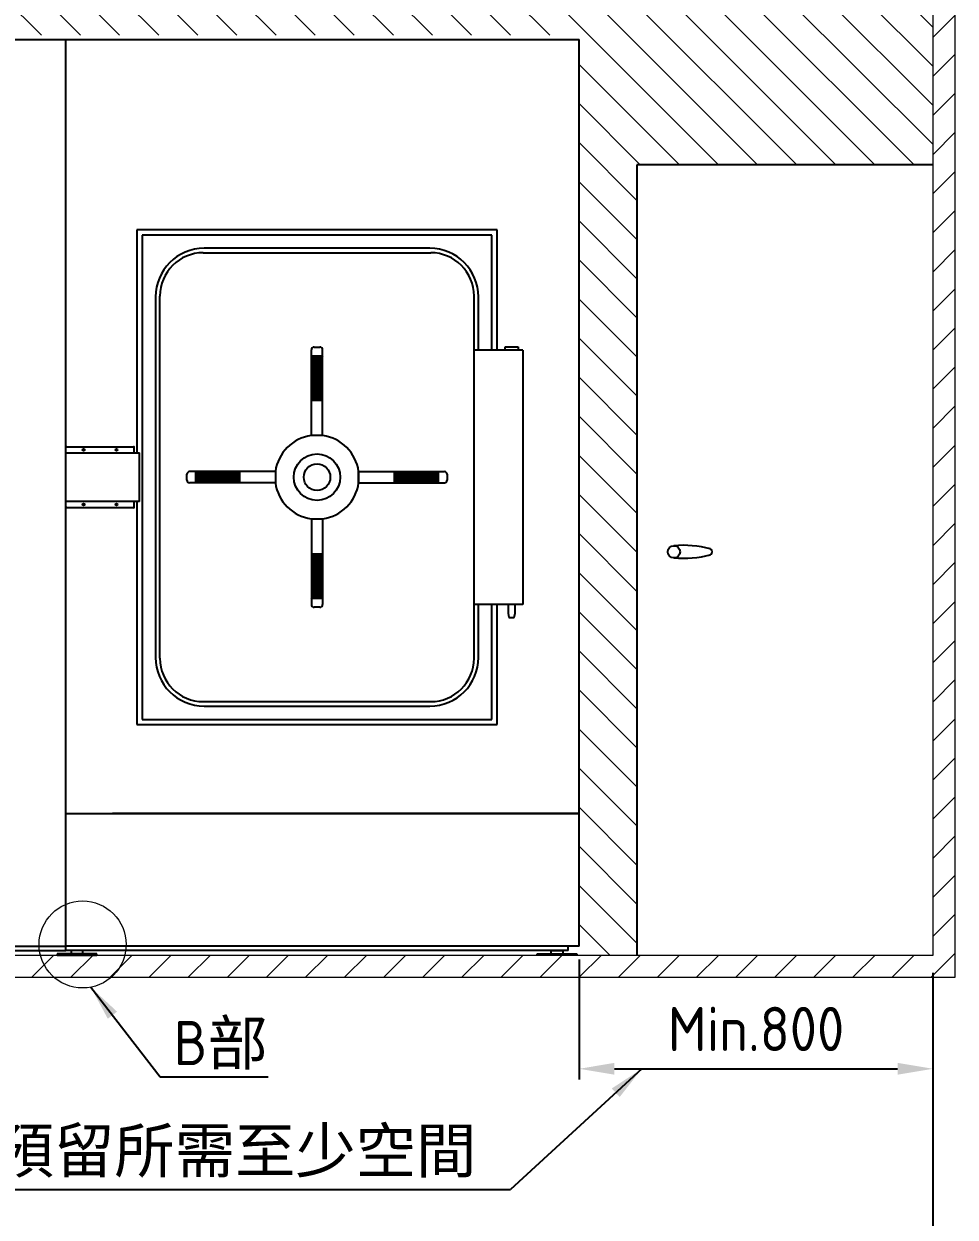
# Model space of a CAD drawing. Header units: millimetres. Extents: x -71403 to 149972, y -2963 to 10300.
# Drawn here: x 6500 to 8605, y 2190 to 4888 of the extents above; entities that cross this region are included whole.
import ezdxf

# ---------------------------------------------------------------- set-up
doc = ezdxf.new("R2010")
doc.units = ezdxf.units.MM
doc.header["$MEASUREMENT"] = 0
doc.linetypes.add('HIDDEN', pattern=[9.525, 6.35, -3.175])
doc.layers.get('0').update_dxf_attribs({"lineweight": 25})
for name, color, linetype, lineweight in [('D', 3, 'Continuous', 13), ('H', 2, 'HIDDEN', 15), ('S', 4, 'Continuous', 15)]:
    doc.layers.add(name, color=color, linetype=linetype, lineweight=lineweight)
doc.styles.get("Standard").update_dxf_attribs({"font": 'KAIU.TTF'})
doc.styles.add('STU25', font='isocp2.shx')
doc.dimstyles.new('STU25', dxfattribs={"dimscale": 40, "dimtxt": 2.5, "dimasz": 2, "dimexe": 0.6, "dimexo": 1, "dimgap": 1, "dimtad": 1, "dimdsep": 46, "dimtxsty": 'STU25', "dimcen": 2, "dimazin": 2, "dimtfac": 1, "dimtmove": 0, "dimatfit": 3, "dimfxl": 0, "dimtolj": 1, "dimtzin": 0, "dimarcsym": 0})
doc.dimstyles.new('STU25$7', dxfattribs={"dimscale": 40, "dimtxt": 2.5, "dimasz": 2, "dimexe": 1.25, "dimexo": 0.625, "dimgap": 1, "dimtad": 0, "dimdec": 4, "dimdsep": 46, "dimtxsty": 'STU25', "dimcen": 2.5, "dimazin": 2, "dimtfac": 1, "dimtdec": 4, "dimtmove": 0, "dimatfit": 3, "dimfxl": 0, "dimtolj": 1, "dimtzin": 0, "dimarcsym": 0})

# ---------------------------------------------------------------- blocks, each defined once
blk = doc.blocks.new('*D16')
at = {"layer": 'D', "color": 0, "lineweight": -2}
for p, q in [((7754.9, 2772.6), (7754.9, 2501.5)), ((8554.9, 2742.6), (8554.9, 2501.5)), ((7834.9, 2525.5), (8474.9, 2525.5))]:
    blk.add_line(p, q, dxfattribs=at)
at = {"layer": 'D', "color": 0}
for points in [[(7834.9, 2538.9), (7834.9, 2512.2), (7754.9, 2525.5)], [(8474.9, 2538.9), (8474.9, 2512.2), (8554.9, 2525.5)]]:
    blk.add_solid(points, dxfattribs=at)
at = {"layer": 'Defpoints', "color": 0}
for p in [(7754.9, 2812.6), (8554.9, 2782.6), (8554.9, 2525.5)]:
    blk.add_point(p, dxfattribs=at)
at = {"layer": 'D', "color": 0, "insert": (8154.9, 2615.5), "char_height": 100, "attachment_point": 5, "style": 'STU25'}
blk.add_mtext('\\A1;{\\Fisocp2.shx;Min.800}', dxfattribs=at)
blk = doc.blocks.new('*D17')
at = {"layer": 'D', "color": 0, "lineweight": -2}
for p, q in [((5214.9, 2742.6), (5214.9, 1967)), ((8554.9, 2742.6), (8554.9, 1967)), ((5294.9, 1991), (8474.9, 1991))]:
    blk.add_line(p, q, dxfattribs=at)
at = {"layer": 'D', "color": 0}
for points in [[(5294.9, 2004.3), (5294.9, 1977.7), (5214.9, 1991)], [(8474.9, 2004.3), (8474.9, 1977.7), (8554.9, 1991)]]:
    blk.add_solid(points, dxfattribs=at)
at = {"layer": 'Defpoints', "color": 0}
for p in [(5214.9, 2782.6), (8554.9, 2782.6), (8554.9, 1991)]:
    blk.add_point(p, dxfattribs=at)
at = {"layer": 'D', "color": 0, "insert": (6884.9, 2094), "char_height": 100, "attachment_point": 5, "style": 'STU25'}
blk.add_mtext('\\A1;3340({\\f標楷體|b0|i0|c136|p65;滅菌區})', dxfattribs=at)

msp = doc.modelspace()

# ---------------------------------------------------------------- hatches: boundary and pattern name
at = {"layer": 'D'}
h = msp.add_hatch(dxfattribs=at)
h.set_pattern_fill('ANSI31', color=256, scale=500, angle=90, style=0)
h.paths.add_polyline_path([(5214.928, 6042.636), (8554.928, 6042.636), (8554.928, 4569.571), (7885.712, 4569.571), (7885.712, 2782.636), (7754.928, 2782.636), (7754.928, 2812.636), (7754.928, 3112.636), (7754.928, 4862.636), (6594.928, 4862.636), (6014.928, 4862.636), (6014.928, 2812.636), (6014.928, 2782.636), (5884.143, 2782.636), (5884.143, 4569.571), (5214.928, 4569.571)])
at = {"layer": 'H', "ltscale": 5}
h = msp.add_hatch(dxfattribs=at)
h.set_pattern_fill('ANSI31', color=256, scale=500, style=0)
h.set_pattern_definition([(45, (144031.82, 12525.45), (-44.194174, 44.194174), [])])
h.paths.add_polyline_path([(8554.928, 2782.636), (8554.928, 6042.636), (8604.928, 6042.636), (8604.928, 2732.636), (5164.928, 2732.636), (5164.928, 6042.636), (5214.928, 6042.636), (5214.928, 2782.636)])

# ---------------------------------------------------------------- linework, layer by layer
for p, q in [((6014.928, 4852.636), (6594.928, 4852.636)), ((6594.928, 4852.636), (7754.928, 4852.636)), ((6594.928, 2802.636), (6594.928, 4852.636)), ((6594.928, 3102.636), (6594.928, 4852.636)), ((7754.928, 3102.636), (7754.928, 4852.636)), ((6594.928, 2792.636), (6594.928, 4827.636)), ((6594.928, 2792.636), (6594.928, 4827.636)), ((7885.712, 4569.571), (7885.712, 2782.636)), ((8554.928, 4569.571), (7885.712, 4569.571)), ((7569.428, 4422.636), (6755.428, 4422.636)), ((6755.428, 4422.636), (6755.428, 3918.136)), ((7569.428, 4150.618), (7569.428, 4422.636)), ((7417.428, 4380.636), (6907.428, 4380.636)), ((6905.428, 4370.636), (7419.428, 4370.636)), ((6797.428, 4270.636), (6797.428, 3455.636)), ((6807.428, 3453.636), (6807.428, 4272.636)), ((7517.428, 3453.636), (7517.428, 4272.636)), ((7527.428, 4150.618), (7527.428, 4270.636)), ((7155.728, 4157.242), (7169.128, 4157.242)), ((7587.43, 4157.118), (7587.93, 4157.618)), ((7587.43, 4151.118), (7587.43, 4157.118)), ((7587.93, 4157.618), (7616.93, 4157.618)), ((7616.93, 4157.618), (7617.43, 4157.118)), ((7617.43, 4157.118), (7617.43, 4151.118)), ((7149.728, 3957.242), (7149.728, 4151.242)), ((7149.728, 4133.429), (7153.541, 4137.242)), ((7149.728, 4135.429), (7151.541, 4137.242)), ((7149.728, 4125.429), (7161.541, 4137.242)), ((7149.728, 4123.429), (7163.541, 4137.242)), ((7149.728, 4121.429), (7165.541, 4137.242)), ((7149.728, 4131.429), (7155.541, 4137.242)), ((7149.728, 4129.429), (7157.541, 4137.242)), ((7149.728, 4127.429), (7159.541, 4137.242)), ((7149.728, 4137.242), (7175.128, 4137.242)), ((7149.728, 4119.429), (7167.541, 4137.242)), ((7149.728, 4117.429), (7169.541, 4137.242)), ((7149.728, 4115.429), (7171.541, 4137.242)), ((7149.728, 4113.429), (7173.541, 4137.242)), ((7149.728, 4111.429), (7175.128, 4136.829)), ((7149.728, 4135.665), (7175.128, 4110.265)), ((7149.728, 4109.429), (7175.128, 4134.829)), ((7149.728, 4133.665), (7175.128, 4108.265)), ((7149.728, 4107.429), (7175.128, 4132.829)), ((7149.728, 4131.665), (7175.128, 4106.265)), ((7149.728, 4105.429), (7175.128, 4130.829)), ((7149.728, 4129.665), (7175.128, 4104.265)), ((7149.728, 4103.429), (7175.128, 4128.829)), ((7150.15, 4137.242), (7175.128, 4112.265)), ((7152.15, 4137.242), (7175.128, 4114.265)), ((7154.15, 4137.242), (7175.128, 4116.265)), ((7156.15, 4137.242), (7175.128, 4118.265)), ((7158.15, 4137.242), (7175.128, 4120.265)), ((7160.15, 4137.242), (7175.128, 4122.265)), ((7162.15, 4137.242), (7175.128, 4124.265)), ((7164.15, 4137.242), (7175.128, 4126.265)), ((7166.15, 4137.242), (7175.128, 4128.265)), ((7168.15, 4137.242), (7175.128, 4130.265)), ((7170.15, 4137.242), (7175.128, 4132.265)), ((7172.15, 4137.242), (7175.128, 4134.265)), ((7174.15, 4137.242), (7175.128, 4136.265)), ((7175.128, 3957.242), (7175.128, 4151.242)), ((7627.43, 4150.618), (7517.428, 4150.618)), ((7627.43, 4150.618), (7627.43, 3575.618)), ((7149.728, 4127.665), (7175.128, 4102.265)), ((7149.728, 4101.429), (7175.128, 4126.829)), ((7149.728, 4125.665), (7175.128, 4100.265)), ((7149.728, 4099.429), (7175.128, 4124.829)), ((7149.728, 4123.665), (7175.128, 4098.265)), ((7149.728, 4097.429), (7175.128, 4122.829)), ((7149.728, 4121.665), (7175.128, 4096.265)), ((7149.728, 4095.429), (7175.128, 4120.829)), ((7149.728, 4119.665), (7175.128, 4094.265)), ((7149.728, 4093.429), (7175.128, 4118.829)), ((7149.728, 4117.665), (7175.128, 4092.265)), ((7149.728, 4091.429), (7175.128, 4116.829)), ((7149.728, 4115.665), (7175.128, 4090.265)), ((7149.728, 4089.429), (7175.128, 4114.829)), ((7149.728, 4113.665), (7175.128, 4088.265)), ((7149.728, 4087.429), (7175.128, 4112.829)), ((7149.728, 4111.665), (7175.128, 4086.265)), ((7149.728, 4085.429), (7175.128, 4110.829)), ((7149.728, 4109.665), (7175.128, 4084.265)), ((7149.728, 4083.429), (7175.128, 4108.829)), ((7149.728, 4107.665), (7175.128, 4082.265)), ((7149.728, 4081.429), (7175.128, 4106.829)), ((7149.728, 4105.665), (7175.128, 4080.265)), ((7149.728, 4079.429), (7175.128, 4104.829)), ((7149.728, 4103.665), (7175.128, 4078.265)), ((7149.728, 4077.429), (7175.128, 4102.829)), ((7149.728, 4101.665), (7175.128, 4076.265)), ((7149.728, 4075.429), (7175.128, 4100.829)), ((7149.728, 4099.665), (7175.128, 4074.265)), ((7149.728, 4073.429), (7175.128, 4098.829)), ((7149.728, 4097.665), (7175.128, 4072.265)), ((7149.728, 4071.429), (7175.128, 4096.829)), ((7149.728, 4095.665), (7175.128, 4070.265)), ((7149.728, 4069.429), (7175.128, 4094.829)), ((7149.728, 4093.665), (7175.128, 4068.265)), ((7149.728, 4067.429), (7175.128, 4092.829)), ((7149.728, 4091.665), (7175.128, 4066.265)), ((7149.728, 4065.429), (7175.128, 4090.829)), ((7149.728, 4089.665), (7175.128, 4064.265)), ((7149.728, 4063.429), (7175.128, 4088.829)), ((7149.728, 4087.665), (7175.128, 4062.265)), ((7149.728, 4061.429), (7175.128, 4086.829)), ((7149.728, 4085.665), (7175.128, 4060.265)), ((7149.728, 4059.429), (7175.128, 4084.829)), ((7149.728, 4083.665), (7175.128, 4058.265)), ((7149.728, 4057.429), (7175.128, 4082.829)), ((7149.728, 4081.665), (7175.128, 4056.265)), ((7149.728, 4055.429), (7175.128, 4080.829)), ((7149.728, 4079.665), (7175.128, 4054.265)), ((7149.728, 4053.429), (7175.128, 4078.829)), ((7149.728, 4077.665), (7175.128, 4052.265)), ((7149.728, 4051.429), (7175.128, 4076.829)), ((7149.728, 4075.665), (7175.128, 4050.265)), ((7149.728, 4049.429), (7175.128, 4074.829)), ((7149.728, 4073.665), (7175.128, 4048.265)), ((7149.728, 4047.429), (7175.128, 4072.829)), ((7149.728, 4071.665), (7175.128, 4046.265)), ((7149.728, 4045.429), (7175.128, 4070.829)), ((7149.728, 4069.665), (7175.128, 4044.265)), ((7149.728, 4043.429), (7175.128, 4068.829)), ((7149.728, 4067.665), (7175.128, 4042.265)), ((7149.728, 4041.429), (7175.128, 4066.829)), ((7149.728, 4065.665), (7175.128, 4040.265)), ((7149.728, 4039.429), (7175.128, 4064.829)), ((7149.728, 4063.665), (7175.128, 4038.265)), ((7149.728, 4037.429), (7175.128, 4062.829)), ((7149.728, 4061.665), (7174.15, 4037.242)), ((7149.728, 4059.665), (7172.15, 4037.242)), ((7149.728, 4057.665), (7170.15, 4037.242)), ((7149.728, 4055.665), (7168.15, 4037.242)), ((7149.728, 4053.665), (7166.15, 4037.242)), ((7149.728, 4051.665), (7164.15, 4037.242)), ((7149.728, 4049.665), (7162.15, 4037.242)), ((7149.728, 4047.665), (7160.15, 4037.242)), ((7151.541, 4037.242), (7175.128, 4060.829)), ((7153.541, 4037.242), (7175.128, 4058.829)), ((7155.541, 4037.242), (7175.128, 4056.829)), ((7157.541, 4037.242), (7175.128, 4054.829)), ((7159.541, 4037.242), (7175.128, 4052.829)), ((7161.541, 4037.242), (7175.128, 4050.829)), ((7163.541, 4037.242), (7175.128, 4048.829)), ((7149.728, 4045.665), (7158.15, 4037.242)), ((7149.728, 4043.665), (7156.15, 4037.242)), ((7149.728, 4041.665), (7154.15, 4037.242)), ((7149.728, 4039.665), (7152.15, 4037.242)), ((7149.728, 4037.242), (7175.128, 4037.242)), ((7165.541, 4037.242), (7175.128, 4046.829)), ((7167.541, 4037.242), (7175.128, 4044.829)), ((7169.541, 4037.242), (7175.128, 4042.829)), ((7171.541, 4037.242), (7175.128, 4040.829)), ((7173.541, 4037.242), (7175.128, 4038.829)), ((7175.428, 3957.242), (7149.428, 3957.242)), ((6594.928, 3796.136), (6594.928, 3930.136)), ((6594.928, 3918.136), (6761.428, 3918.136)), ((6596.928, 3932.136), (6747.428, 3932.136)), ((6749.428, 3918.136), (6749.428, 3930.136)), ((6761.428, 3808.136), (6761.428, 3918.136)), ((6761.428, 3917.126), (6761.428, 3918.136)), ((6761.428, 3917.136), (6761.428, 3918.136)), ((6761.428, 3917.126), (6761.428, 3918.136)), ((6761.428, 3917.136), (6761.428, 3918.136)), ((6868.321, 3856.436), (6868.321, 3869.836)), ((7068.321, 3875.836), (6874.321, 3875.836)), ((6888.321, 3870.859), (6893.299, 3875.836)), ((6888.321, 3872.859), (6891.299, 3875.836)), ((6888.321, 3874.859), (6889.299, 3875.836)), ((6888.321, 3868.859), (6895.299, 3875.836)), ((6888.321, 3860.859), (6903.299, 3875.836)), ((6888.321, 3858.859), (6905.299, 3875.836)), ((6888.321, 3850.436), (6888.321, 3875.836)), ((6888.321, 3862.859), (6901.299, 3875.836)), ((6888.321, 3866.859), (6897.299, 3875.836)), ((6888.321, 3864.859), (6899.299, 3875.836)), ((6888.321, 3850.859), (6913.299, 3875.836)), ((6888.321, 3856.859), (6907.299, 3875.836)), ((6888.321, 3854.859), (6909.299, 3875.836)), ((6888.321, 3852.859), (6911.299, 3875.836)), ((6912.135, 3850.436), (6888.321, 3874.249)), ((6910.135, 3850.436), (6888.321, 3872.249)), ((6908.135, 3850.436), (6888.321, 3870.249)), ((6906.135, 3850.436), (6888.321, 3868.249)), ((6904.135, 3850.436), (6888.321, 3866.249)), ((6902.135, 3850.436), (6888.321, 3864.249)), ((6900.135, 3850.436), (6888.321, 3862.249)), ((6898.135, 3850.436), (6888.321, 3860.249)), ((6896.135, 3850.436), (6888.321, 3858.249)), ((6914.135, 3850.436), (6888.735, 3875.836)), ((6889.899, 3850.436), (6915.299, 3875.836)), ((6916.135, 3850.436), (6890.735, 3875.836)), ((6891.899, 3850.436), (6917.299, 3875.836)), ((6918.135, 3850.436), (6892.735, 3875.836)), ((6893.899, 3850.436), (6919.299, 3875.836)), ((6920.135, 3850.436), (6894.735, 3875.836)), ((6895.899, 3850.436), (6921.299, 3875.836)), ((6922.135, 3850.436), (6896.735, 3875.836)), ((6897.899, 3850.436), (6923.299, 3875.836)), ((6924.135, 3850.436), (6898.735, 3875.836)), ((6899.899, 3850.436), (6925.299, 3875.836)), ((6926.135, 3850.436), (6900.735, 3875.836)), ((6901.899, 3850.436), (6927.299, 3875.836)), ((6928.135, 3850.436), (6902.735, 3875.836)), ((6903.899, 3850.436), (6929.299, 3875.836)), ((6930.135, 3850.436), (6904.735, 3875.836)), ((6905.899, 3850.436), (6931.299, 3875.836)), ((6932.135, 3850.436), (6906.735, 3875.836)), ((6907.899, 3850.436), (6933.299, 3875.836)), ((6934.135, 3850.436), (6908.735, 3875.836)), ((6909.899, 3850.436), (6935.299, 3875.836)), ((6936.135, 3850.436), (6910.735, 3875.836)), ((6911.899, 3850.436), (6937.299, 3875.836)), ((6938.135, 3850.436), (6912.735, 3875.836)), ((6913.899, 3850.436), (6939.299, 3875.836)), ((6940.135, 3850.436), (6914.735, 3875.836)), ((6915.899, 3850.436), (6941.299, 3875.836)), ((6942.135, 3850.436), (6916.735, 3875.836)), ((6917.899, 3850.436), (6943.299, 3875.836)), ((6944.135, 3850.436), (6918.735, 3875.836)), ((6919.899, 3850.436), (6945.299, 3875.836)), ((6946.135, 3850.436), (6920.735, 3875.836)), ((6921.899, 3850.436), (6947.299, 3875.836)), ((6948.135, 3850.436), (6922.735, 3875.836)), ((6923.899, 3850.436), (6949.299, 3875.836)), ((6950.135, 3850.436), (6924.735, 3875.836)), ((6925.899, 3850.436), (6951.299, 3875.836)), ((6952.135, 3850.436), (6926.735, 3875.836)), ((6927.899, 3850.436), (6953.299, 3875.836)), ((6954.135, 3850.436), (6928.735, 3875.836)), ((6929.899, 3850.436), (6955.299, 3875.836)), ((6956.135, 3850.436), (6930.735, 3875.836)), ((6931.899, 3850.436), (6957.299, 3875.836)), ((6958.135, 3850.436), (6932.735, 3875.836)), ((6933.899, 3850.436), (6959.299, 3875.836)), ((6960.135, 3850.436), (6934.735, 3875.836)), ((6935.899, 3850.436), (6961.299, 3875.836)), ((6962.135, 3850.436), (6936.735, 3875.836)), ((6937.899, 3850.436), (6963.299, 3875.836)), ((6964.135, 3850.436), (6938.735, 3875.836)), ((6939.899, 3850.436), (6965.299, 3875.836)), ((6966.135, 3850.436), (6940.735, 3875.836)), ((6941.899, 3850.436), (6967.299, 3875.836)), ((6968.135, 3850.436), (6942.735, 3875.836)), ((6943.899, 3850.436), (6969.299, 3875.836)), ((6970.135, 3850.436), (6944.735, 3875.836)), ((6945.899, 3850.436), (6971.299, 3875.836)), ((6972.135, 3850.436), (6946.735, 3875.836)), ((6947.899, 3850.436), (6973.299, 3875.836)), ((6974.135, 3850.436), (6948.735, 3875.836)), ((6949.899, 3850.436), (6975.299, 3875.836)), ((6976.135, 3850.436), (6950.735, 3875.836)), ((6951.899, 3850.436), (6977.299, 3875.836)), ((6978.135, 3850.436), (6952.735, 3875.836)), ((6953.899, 3850.436), (6979.299, 3875.836)), ((6980.135, 3850.436), (6954.735, 3875.836)), ((6955.899, 3850.436), (6981.299, 3875.836)), ((6982.135, 3850.436), (6956.735, 3875.836)), ((6957.899, 3850.436), (6983.299, 3875.836)), ((6984.135, 3850.436), (6958.735, 3875.836)), ((6959.899, 3850.436), (6985.299, 3875.836)), ((6986.135, 3850.436), (6960.735, 3875.836)), ((6961.899, 3850.436), (6987.299, 3875.836)), ((6988.135, 3850.436), (6962.735, 3875.836)), ((6963.899, 3850.436), (6988.321, 3874.859)), ((6988.321, 3852.249), (6964.735, 3875.836)), ((6965.899, 3850.436), (6988.321, 3872.859)), ((6988.321, 3854.249), (6966.735, 3875.836)), ((6967.899, 3850.436), (6988.321, 3870.859)), ((6988.321, 3856.249), (6968.735, 3875.836)), ((6969.899, 3850.436), (6988.321, 3868.859)), ((6988.321, 3858.249), (6970.735, 3875.836)), ((6971.899, 3850.436), (6988.321, 3866.859)), ((6988.321, 3860.249), (6972.735, 3875.836)), ((6973.899, 3850.436), (6988.321, 3864.859)), ((6988.321, 3862.249), (6974.735, 3875.836)), ((6975.899, 3850.436), (6988.321, 3862.859)), ((6988.321, 3864.249), (6976.735, 3875.836)), ((6977.899, 3850.436), (6988.321, 3860.859)), ((6988.321, 3866.249), (6978.735, 3875.836)), ((6979.899, 3850.436), (6988.321, 3858.859)), ((6988.321, 3868.249), (6980.735, 3875.836)), ((6988.321, 3870.249), (6982.735, 3875.836)), ((6988.321, 3872.249), (6984.735, 3875.836)), ((6988.321, 3874.249), (6986.735, 3875.836)), ((6988.321, 3850.436), (6988.321, 3875.836)), ((7068.321, 3876.136), (7068.321, 3850.136)), ((7256.534, 3850.136), (7256.534, 3876.136)), ((7256.534, 3875.836), (7256.534, 3850.436)), ((7256.534, 3875.836), (7450.534, 3875.836)), ((7338.957, 3875.836), (7336.534, 3873.413)), ((7348.957, 3875.836), (7336.534, 3863.413)), ((7346.957, 3875.836), (7336.534, 3865.413)), ((7344.957, 3875.836), (7336.534, 3867.413)), ((7342.957, 3875.836), (7336.534, 3869.413)), ((7340.957, 3875.836), (7336.534, 3871.413)), ((7336.534, 3875.836), (7336.534, 3850.436)), ((7360.957, 3875.836), (7336.534, 3851.413)), ((7358.957, 3875.836), (7336.534, 3853.413)), ((7356.957, 3875.836), (7336.534, 3855.413)), ((7354.957, 3875.836), (7336.534, 3857.413)), ((7352.957, 3875.836), (7336.534, 3859.413)), ((7350.957, 3875.836), (7336.534, 3861.413)), ((7336.534, 3874.022), (7360.12, 3850.436)), ((7336.534, 3872.022), (7358.12, 3850.436)), ((7336.534, 3870.022), (7356.12, 3850.436)), ((7336.534, 3868.022), (7354.12, 3850.436)), ((7336.534, 3866.022), (7352.12, 3850.436)), ((7336.534, 3864.022), (7350.12, 3850.436)), ((7336.534, 3862.022), (7348.12, 3850.436)), ((7336.534, 3860.022), (7346.12, 3850.436)), ((7336.72, 3875.836), (7362.12, 3850.436)), ((7362.957, 3875.836), (7337.557, 3850.436)), ((7338.72, 3875.836), (7364.12, 3850.436)), ((7364.957, 3875.836), (7339.557, 3850.436)), ((7340.72, 3875.836), (7366.12, 3850.436)), ((7366.957, 3875.836), (7341.557, 3850.436)), ((7342.72, 3875.836), (7368.12, 3850.436)), ((7368.957, 3875.836), (7343.557, 3850.436)), ((7344.72, 3875.836), (7370.12, 3850.436)), ((7370.957, 3875.836), (7345.557, 3850.436)), ((7346.72, 3875.836), (7372.12, 3850.436)), ((7372.957, 3875.836), (7347.557, 3850.436)), ((7348.72, 3875.836), (7374.12, 3850.436)), ((7374.957, 3875.836), (7349.557, 3850.436)), ((7350.72, 3875.836), (7376.12, 3850.436)), ((7376.957, 3875.836), (7351.557, 3850.436)), ((7352.72, 3875.836), (7378.12, 3850.436)), ((7378.957, 3875.836), (7353.557, 3850.436)), ((7354.72, 3875.836), (7380.12, 3850.436)), ((7380.957, 3875.836), (7355.557, 3850.436)), ((7356.72, 3875.836), (7382.12, 3850.436)), ((7382.957, 3875.836), (7357.557, 3850.436)), ((7358.72, 3875.836), (7384.12, 3850.436)), ((7384.957, 3875.836), (7359.557, 3850.436)), ((7360.72, 3875.836), (7386.12, 3850.436)), ((7386.957, 3875.836), (7361.557, 3850.436)), ((7362.72, 3875.836), (7388.12, 3850.436)), ((7388.957, 3875.836), (7363.557, 3850.436)), ((7364.72, 3875.836), (7390.12, 3850.436)), ((7390.957, 3875.836), (7365.557, 3850.436)), ((7366.72, 3875.836), (7392.12, 3850.436)), ((7392.957, 3875.836), (7367.557, 3850.436)), ((7368.72, 3875.836), (7394.12, 3850.436)), ((7394.957, 3875.836), (7369.557, 3850.436)), ((7370.72, 3875.836), (7396.12, 3850.436)), ((7396.957, 3875.836), (7371.557, 3850.436)), ((7372.72, 3875.836), (7398.12, 3850.436)), ((7398.957, 3875.836), (7373.557, 3850.436)), ((7374.72, 3875.836), (7400.12, 3850.436)), ((7400.957, 3875.836), (7375.557, 3850.436)), ((7376.72, 3875.836), (7402.12, 3850.436)), ((7402.957, 3875.836), (7377.557, 3850.436)), ((7378.72, 3875.836), (7404.12, 3850.436)), ((7404.957, 3875.836), (7379.557, 3850.436)), ((7380.72, 3875.836), (7406.12, 3850.436)), ((7406.957, 3875.836), (7381.557, 3850.436)), ((7382.72, 3875.836), (7408.12, 3850.436)), ((7408.957, 3875.836), (7383.557, 3850.436)), ((7384.72, 3875.836), (7410.12, 3850.436)), ((7410.957, 3875.836), (7385.557, 3850.436)), ((7386.72, 3875.836), (7412.12, 3850.436)), ((7412.957, 3875.836), (7387.557, 3850.436)), ((7388.72, 3875.836), (7414.12, 3850.436)), ((7414.957, 3875.836), (7389.557, 3850.436)), ((7390.72, 3875.836), (7416.12, 3850.436)), ((7416.957, 3875.836), (7391.557, 3850.436)), ((7392.72, 3875.836), (7418.12, 3850.436)), ((7418.957, 3875.836), (7393.557, 3850.436)), ((7394.72, 3875.836), (7420.12, 3850.436)), ((7420.957, 3875.836), (7395.557, 3850.436)), ((7396.72, 3875.836), (7422.12, 3850.436)), ((7422.957, 3875.836), (7397.557, 3850.436)), ((7398.72, 3875.836), (7424.12, 3850.436)), ((7424.957, 3875.836), (7399.557, 3850.436)), ((7400.72, 3875.836), (7426.12, 3850.436)), ((7426.957, 3875.836), (7401.557, 3850.436)), ((7402.72, 3875.836), (7428.12, 3850.436)), ((7428.957, 3875.836), (7403.557, 3850.436)), ((7404.72, 3875.836), (7430.12, 3850.436)), ((7430.957, 3875.836), (7405.557, 3850.436)), ((7406.72, 3875.836), (7432.12, 3850.436)), ((7432.957, 3875.836), (7407.557, 3850.436)), ((7408.72, 3875.836), (7434.12, 3850.436)), ((7434.957, 3875.836), (7409.557, 3850.436)), ((7410.72, 3875.836), (7436.12, 3850.436)), ((7436.534, 3875.413), (7411.557, 3850.436)), ((7412.72, 3875.836), (7436.534, 3852.022)), ((7436.534, 3873.413), (7413.557, 3850.436)), ((7414.72, 3875.836), (7436.534, 3854.022)), ((7436.534, 3871.413), (7415.557, 3850.436)), ((7416.72, 3875.836), (7436.534, 3856.022)), ((7436.534, 3869.413), (7417.557, 3850.436)), ((7418.72, 3875.836), (7436.534, 3858.022)), ((7436.534, 3867.413), (7419.557, 3850.436)), ((7420.72, 3875.836), (7436.534, 3860.022)), ((7436.534, 3865.413), (7421.557, 3850.436)), ((7422.72, 3875.836), (7436.534, 3862.022)), ((7436.534, 3863.413), (7423.557, 3850.436)), ((7424.72, 3875.836), (7436.534, 3864.022)), ((7436.534, 3861.413), (7425.557, 3850.436)), ((7426.72, 3875.836), (7436.534, 3866.022)), ((7436.534, 3859.413), (7427.557, 3850.436)), ((7428.72, 3875.836), (7436.534, 3868.022)), ((7430.72, 3875.836), (7436.534, 3870.022)), ((7432.72, 3875.836), (7436.534, 3872.022)), ((7434.72, 3875.836), (7436.534, 3874.022)), ((7436.534, 3875.836), (7436.534, 3850.436)), ((7456.534, 3869.836), (7456.534, 3856.436)), ((7068.321, 3850.436), (6874.321, 3850.436)), ((6894.135, 3850.436), (6888.321, 3856.249)), ((6892.135, 3850.436), (6888.321, 3854.249)), ((6890.135, 3850.436), (6888.321, 3852.249)), ((6981.899, 3850.436), (6988.321, 3856.859)), ((6983.899, 3850.436), (6988.321, 3854.859)), ((6985.899, 3850.436), (6988.321, 3852.859)), ((7256.534, 3850.436), (7450.534, 3850.436)), ((7336.534, 3858.022), (7344.12, 3850.436)), ((7336.534, 3856.022), (7342.12, 3850.436)), ((7336.534, 3854.022), (7340.12, 3850.436)), ((7336.534, 3852.022), (7338.12, 3850.436)), ((7436.534, 3857.413), (7429.557, 3850.436)), ((7436.534, 3855.413), (7431.557, 3850.436)), ((7436.534, 3853.413), (7433.557, 3850.436)), ((7436.534, 3851.413), (7435.557, 3850.436)), ((6761.428, 3808.136), (6594.928, 3808.136)), ((6749.428, 3796.136), (6749.428, 3808.136)), ((6755.428, 3808.136), (6755.428, 3303.636)), ((6761.428, 3808.136), (6761.428, 3809.146)), ((6761.428, 3808.136), (6761.428, 3809.136)), ((6747.428, 3794.136), (6596.928, 3794.136)), ((7149.428, 3769.03), (7175.428, 3769.03)), ((7149.728, 3769.03), (7149.728, 3575.03)), ((7175.128, 3769.03), (7175.128, 3575.03)), ((7151.314, 3689.03), (7149.728, 3687.443)), ((7157.314, 3689.03), (7149.728, 3681.443)), ((7155.314, 3689.03), (7149.728, 3683.443)), ((7153.314, 3689.03), (7149.728, 3685.443)), ((7163.314, 3689.03), (7149.728, 3675.443)), ((7161.314, 3689.03), (7149.728, 3677.443)), ((7159.314, 3689.03), (7149.728, 3679.443)), ((7175.128, 3689.03), (7149.728, 3689.03)), ((7173.314, 3689.03), (7149.728, 3665.443)), ((7171.314, 3689.03), (7149.728, 3667.443)), ((7169.314, 3689.03), (7149.728, 3669.443)), ((7167.314, 3689.03), (7149.728, 3671.443)), ((7165.314, 3689.03), (7149.728, 3673.443)), ((7175.128, 3688.843), (7149.728, 3663.443)), ((7175.128, 3662.607), (7149.728, 3688.007)), ((7175.128, 3686.843), (7149.728, 3661.443)), ((7175.128, 3660.607), (7149.728, 3686.007)), ((7175.128, 3684.843), (7149.728, 3659.443)), ((7175.128, 3658.607), (7149.728, 3684.007)), ((7175.128, 3682.843), (7149.728, 3657.443)), ((7175.128, 3656.607), (7149.728, 3682.007)), ((7175.128, 3680.843), (7149.728, 3655.443)), ((7175.128, 3654.607), (7149.728, 3680.007)), ((7175.128, 3678.843), (7149.728, 3653.443)), ((7175.128, 3652.607), (7149.728, 3678.007)), ((7175.128, 3676.843), (7149.728, 3651.443)), ((7175.128, 3650.607), (7149.728, 3676.007)), ((7175.128, 3674.843), (7149.728, 3649.443)), ((7175.128, 3648.607), (7149.728, 3674.007)), ((7175.128, 3672.843), (7149.728, 3647.443)), ((7175.128, 3646.607), (7149.728, 3672.007)), ((7175.128, 3670.843), (7149.728, 3645.443)), ((7175.128, 3644.607), (7149.728, 3670.007)), ((7175.128, 3664.607), (7150.705, 3689.03)), ((7175.128, 3666.607), (7152.705, 3689.03)), ((7175.128, 3668.607), (7154.705, 3689.03)), ((7175.128, 3670.607), (7156.705, 3689.03)), ((7175.128, 3672.607), (7158.705, 3689.03)), ((7175.128, 3674.607), (7160.705, 3689.03)), ((7175.128, 3676.607), (7162.705, 3689.03)), ((7175.128, 3678.607), (7164.705, 3689.03)), ((7175.128, 3680.607), (7166.705, 3689.03)), ((7175.128, 3682.607), (7168.705, 3689.03)), ((7175.128, 3684.607), (7170.705, 3689.03)), ((7175.128, 3686.607), (7172.705, 3689.03)), ((7175.128, 3668.843), (7149.728, 3643.443)), ((7175.128, 3642.607), (7149.728, 3668.007)), ((7175.128, 3666.843), (7149.728, 3641.443)), ((7175.128, 3640.607), (7149.728, 3666.007)), ((7175.128, 3664.843), (7149.728, 3639.443)), ((7175.128, 3638.607), (7149.728, 3664.007)), ((7175.128, 3662.843), (7149.728, 3637.443)), ((7175.128, 3636.607), (7149.728, 3662.007)), ((7175.128, 3660.843), (7149.728, 3635.443)), ((7175.128, 3634.607), (7149.728, 3660.007)), ((7175.128, 3658.843), (7149.728, 3633.443)), ((7175.128, 3632.607), (7149.728, 3658.007)), ((7175.128, 3656.843), (7149.728, 3631.443)), ((7175.128, 3630.607), (7149.728, 3656.007)), ((7175.128, 3654.843), (7149.728, 3629.443)), ((7175.128, 3628.607), (7149.728, 3654.007)), ((7175.128, 3652.843), (7149.728, 3627.443)), ((7175.128, 3626.607), (7149.728, 3652.007)), ((7175.128, 3650.843), (7149.728, 3625.443)), ((7175.128, 3624.607), (7149.728, 3650.007)), ((7175.128, 3648.843), (7149.728, 3623.443)), ((7175.128, 3622.607), (7149.728, 3648.007)), ((7175.128, 3646.843), (7149.728, 3621.443)), ((7175.128, 3620.607), (7149.728, 3646.007)), ((7175.128, 3644.843), (7149.728, 3619.443)), ((7175.128, 3618.607), (7149.728, 3644.007)), ((7175.128, 3642.843), (7149.728, 3617.443)), ((7175.128, 3616.607), (7149.728, 3642.007)), ((7175.128, 3640.843), (7149.728, 3615.443)), ((7175.128, 3614.607), (7149.728, 3640.007)), ((7175.128, 3638.843), (7149.728, 3613.443)), ((7175.128, 3612.607), (7149.728, 3638.007)), ((7175.128, 3636.843), (7149.728, 3611.443)), ((7175.128, 3610.607), (7149.728, 3636.007)), ((7175.128, 3634.843), (7149.728, 3609.443)), ((7175.128, 3608.607), (7149.728, 3634.007)), ((7175.128, 3632.843), (7149.728, 3607.443)), ((7175.128, 3606.607), (7149.728, 3632.007)), ((7175.128, 3630.843), (7149.728, 3605.443)), ((7175.128, 3604.607), (7149.728, 3630.007)), ((7175.128, 3628.843), (7149.728, 3603.443)), ((7175.128, 3602.607), (7149.728, 3628.007)), ((7175.128, 3626.843), (7149.728, 3601.443)), ((7175.128, 3600.607), (7149.728, 3626.007)), ((7175.128, 3624.843), (7149.728, 3599.443)), ((7175.128, 3598.607), (7149.728, 3624.007)), ((7175.128, 3622.843), (7149.728, 3597.443)), ((7175.128, 3596.607), (7149.728, 3622.007)), ((7175.128, 3620.843), (7149.728, 3595.443)), ((7175.128, 3594.607), (7149.728, 3620.007)), ((7175.128, 3618.843), (7149.728, 3593.443)), ((7175.128, 3592.607), (7149.728, 3618.007)), ((7175.128, 3616.843), (7149.728, 3591.443)), ((7175.128, 3590.607), (7149.728, 3616.007)), ((7175.128, 3614.843), (7149.728, 3589.443)), ((7174.705, 3589.03), (7149.728, 3614.007)), ((7172.705, 3589.03), (7149.728, 3612.007)), ((7170.705, 3589.03), (7149.728, 3610.007)), ((7168.705, 3589.03), (7149.728, 3608.007)), ((7166.705, 3589.03), (7149.728, 3606.007)), ((7164.705, 3589.03), (7149.728, 3604.007)), ((7162.705, 3589.03), (7149.728, 3602.007)), ((7160.705, 3589.03), (7149.728, 3600.007)), ((7158.705, 3589.03), (7149.728, 3598.007)), ((7156.705, 3589.03), (7149.728, 3596.007)), ((7154.705, 3589.03), (7149.728, 3594.007)), ((7152.705, 3589.03), (7149.728, 3592.007)), ((7150.705, 3589.03), (7149.728, 3590.007)), ((7175.128, 3589.03), (7149.728, 3589.03)), ((7175.128, 3612.843), (7151.314, 3589.03)), ((7175.128, 3610.843), (7153.314, 3589.03)), ((7175.128, 3608.843), (7155.314, 3589.03)), ((7175.128, 3606.843), (7157.314, 3589.03)), ((7175.128, 3604.843), (7159.314, 3589.03)), ((7175.128, 3602.843), (7161.314, 3589.03)), ((7175.128, 3600.843), (7163.314, 3589.03)), ((7175.128, 3598.843), (7165.314, 3589.03)), ((7175.128, 3596.843), (7167.314, 3589.03)), ((7175.128, 3594.843), (7169.314, 3589.03)), ((7175.128, 3592.843), (7171.314, 3589.03)), ((7175.128, 3590.843), (7173.314, 3589.03)), ((7169.128, 3569.03), (7155.728, 3569.03)), ((7627.43, 3575.618), (7517.428, 3575.618)), ((7527.428, 3455.636), (7527.428, 3575.618)), ((7569.428, 3303.636), (7569.428, 3575.618)), ((7594.43, 3575.618), (7594.43, 3555.618)), ((7610.43, 3555.618), (7610.43, 3575.618)), ((7594.43, 3555.618), (7596.43, 3545.618)), ((7596.43, 3545.618), (7608.43, 3545.618)), ((7608.43, 3545.618), (7610.43, 3555.618)), ((6905.428, 3355.636), (7419.428, 3355.636)), ((6907.428, 3345.636), (7417.428, 3345.636)), ((6755.428, 3303.636), (7569.428, 3303.636)), ((6594.928, 2802.636), (6594.928, 3102.636)), ((6594.928, 3102.636), (7754.928, 3102.636)), ((7754.928, 3102.636), (6700.068, 3102.636)), ((7754.928, 2802.636), (7754.928, 3102.636)), ((6014.928, 2802.636), (6594.928, 2802.636)), ((6039.928, 2792.636), (6594.928, 2792.636)), ((6575.428, 2785.636), (6575.428, 2782.636)), ((6664.428, 2785.636), (6575.428, 2785.636)), ((6575.428, 2782.636), (6664.428, 2782.636)), ((7754.928, 2802.636), (6594.928, 2802.636)), ((7729.928, 2792.636), (6594.928, 2792.636)), ((6606.649, 2792.636), (6606.649, 2785.636)), ((6633.207, 2792.636), (6606.649, 2792.636)), ((6633.207, 2785.636), (6633.207, 2792.636)), ((6664.428, 2782.636), (6664.428, 2785.636)), ((7660.428, 2785.636), (7749.428, 2785.636)), ((7660.428, 2782.636), (7660.428, 2785.636)), ((7749.428, 2782.636), (7660.428, 2782.636)), ((7691.649, 2792.636), (7718.207, 2792.636)), ((7691.649, 2785.636), (7691.649, 2792.636)), ((7718.207, 2792.636), (7718.207, 2785.636)), ((7729.928, 2792.636), (7729.928, 2802.636)), ((7749.428, 2785.636), (7749.428, 2782.636))]:
    msp.add_line(p, q)
at = {"ltscale": 5}
for p, q in [((7557.428, 4410.636), (6767.428, 4410.636)), ((6767.428, 4410.636), (6767.428, 3315.636)), ((7557.428, 4150.618), (7557.428, 4410.636)), ((7557.428, 3315.636), (7557.428, 3575.618)), ((6767.428, 3315.636), (7557.428, 3315.636))]:
    msp.add_line(p, q, dxfattribs=at)
for centre, radius in [((6634.928, 3925.136), 2.25), ((6708.928, 3925.136), 2.25), ((7162.428, 3863.136), 52.5), ((7162.428, 3863.136), 30), ((6634.928, 3801.136), 2.25), ((6708.928, 3801.136), 2.25), ((7969.335, 3694.469), 13.838)]:
    msp.add_circle(centre, radius)
for centre, radius, start, end in [((6907.428, 4270.636), 110, 90, 180), ((7417.428, 4270.636), 110, 0, 90), ((6905.428, 4272.636), 98, 90, 180), ((7419.428, 4272.636), 98, 0, 90), ((7155.728, 4151.242), 6, 90, 180), ((7169.128, 4151.242), 6, 0, 90), ((7162.428, 3863.136), 95, 97.865153, 172.134847), ((7162.428, 3863.136), 95, 7.865153, 82.134847), ((6596.928, 3930.136), 2, 90, 180), ((6747.428, 3930.136), 2, 0, 90), ((6874.321, 3869.836), 6, 90, 180), ((7450.534, 3869.836), 6, 0, 90), ((6874.321, 3856.436), 6, 180, 270), ((7162.428, 3863.136), 95, 187.865153, 262.134847), ((7162.428, 3863.136), 95, 277.865153, 352.134847), ((7450.534, 3856.436), 6, 270, 0), ((6596.928, 3796.136), 2, 180, 270), ((6747.428, 3796.136), 2, 270, 0), ((7988.965, 3456.586), 252.485, 75.656554, 94.459065), ((8048.352, 3694.469), 7.438, 272.871294, 87.128706), ((7988.965, 3932.352), 252.485, 265.540935, 284.343446), ((7155.728, 3575.03), 6, 180, 270), ((7169.128, 3575.03), 6, 270, 360), ((6907.428, 3455.636), 110, 180, 270), ((6905.428, 3453.636), 98, 180, 270), ((7417.428, 3455.636), 110, 270, 0), ((7419.428, 3453.636), 98, 270, 0)]:
    msp.add_arc(centre, radius, start, end)
at = {"layer": 'D'}
msp.add_circle((6632.597, 2806.632), 98.378, dxfattribs=at)
at = {"layer": 'S'}
for p, q in [((8554.928, 2782.636), (8554.928, 6042.636)), ((8604.928, 2732.636), (8604.928, 6042.636)), ((5214.928, 2782.636), (8554.928, 2782.636)), ((5164.928, 2732.636), (8604.928, 2732.636))]:
    msp.add_line(p, q, dxfattribs=at)

# ---------------------------------------------------------------- texts
at = {"layer": 'D', "insert": (6838.216, 2633.881), "char_height": 100, "attachment_point": 1}
msp.add_mtext('{\\Fisocp2.shx;\\C3;B\\f標楷體|b0|i0|c136|p65;部}', dxfattribs=at)
at = {"layer": 'D', "color": 11, "insert": (6158.642, 2390.726), "char_height": 100, "attachment_point": 1}
msp.add_mtext('{\\C3;維護預留所需至少空間}', dxfattribs=at)

# ---------------------------------------------------------------- dimensions: what is measured, and where the dimension line sits
at = {"layer": 'D'}
dim = msp.add_linear_dim(base=(8554.928, 2525.531), p1=(7754.928, 2812.636), p2=(8554.928, 2782.636), text='{\\Fisocp2.shx;Min.<>}', dimstyle='STU25', dxfattribs=at)
dim.commit()
dim.dimension.update_dxf_attribs({"geometry": '*D16', "text_midpoint": (8154.928, 2615.531)})
dim = msp.add_linear_dim(base=(8554.928, 1990.986), p1=(5214.928, 2782.636), p2=(8554.928, 2782.636), text='<>({\\f標楷體|b0|i0|c136|p65;滅菌區})', dimstyle='STU25', dxfattribs=at)
dim.commit()
dim.dimension.update_dxf_attribs({"geometry": '*D17', "text_midpoint": (6884.928, 1990.986), "dimtype": 160})

# ---------------------------------------------------------------- leaders
for points, override in [([(6651.078, 2710.006), (6807.648, 2507.278), (7051.922, 2507.278)], {"dimgap": 1, "dimtad": 0}), ([(5868.357, 2525.531), (6133.017, 2252.34), (7599.787, 2252.34)], {"dimexe": 0.6, "dimexo": 1, "dimtad": 1, "dimdec": 2, "dimcen": 2, "dimtdec": 2}), ([(7896.613, 2525.531), (7599.787, 2252.34)], {"dimexe": 0.6, "dimexo": 1, "dimtad": 1, "dimdec": 2, "dimcen": 2, "dimtdec": 2})]:
    msp.add_leader(points, dimstyle='STU25$7', override=override, dxfattribs=at)

doc.saveas('drawing.dxf')
